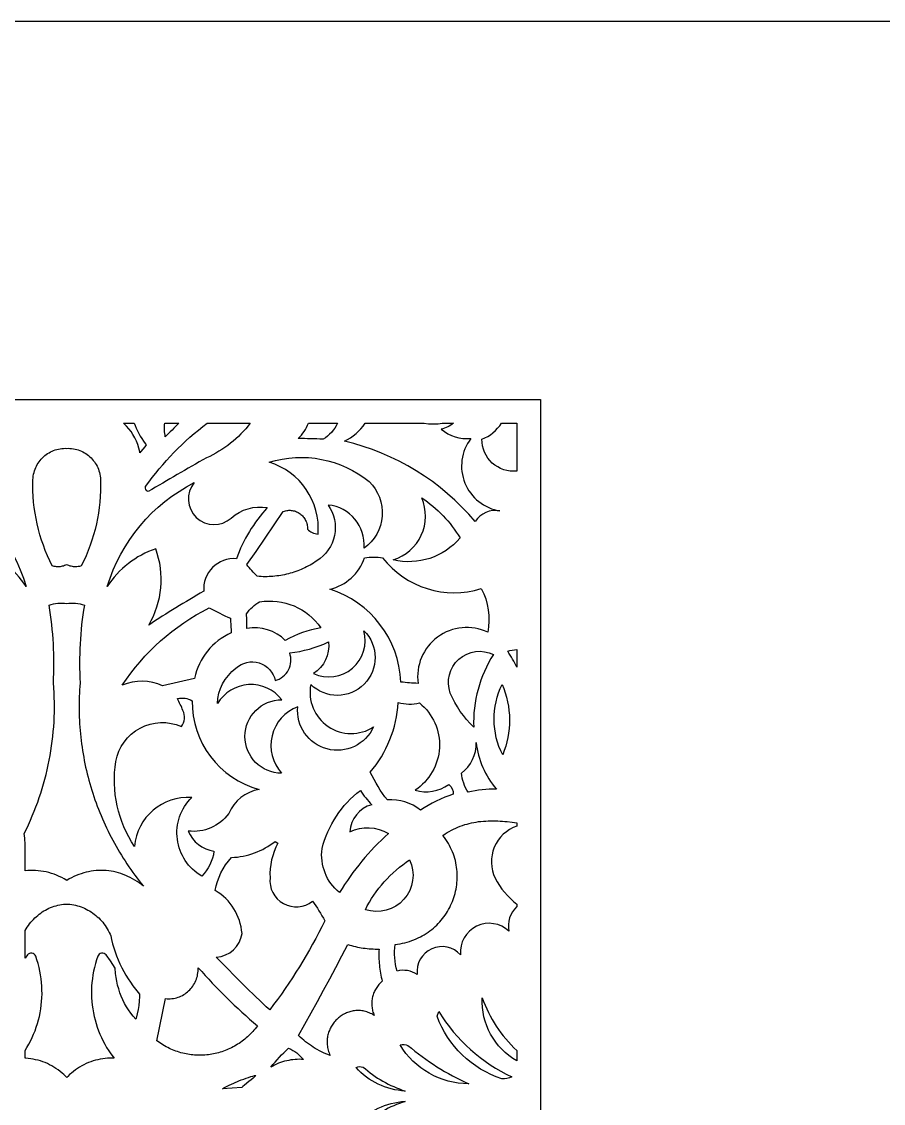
# Model space of a CAD drawing. Extents: x -625 to 625, y -425 to 425.
# Drawn here: x 145.2 to 327.6, y 1 to 230 of the extents above; entities that cross this region are included whole.
import ezdxf

# ---------------------------------------------------------------- set-up
doc = ezdxf.new("R2010")
doc.units = 0
doc.header["$MEASUREMENT"] = 0
for name, color, linetype in [('COUCHE_1', 5, 'CONTINUOUS'), ('COUCHE_3', 150, 'CONTINUOUS'), ('LAYER_1', 18, 'CONTINUOUS')]:
    doc.layers.add(name, color=color, linetype=linetype)

msp = doc.modelspace()

# ---------------------------------------------------------------- linework, layer by layer
at = {"layer": 'COUCHE_1'}
msp.add_lwpolyline([(-255, -150), (-255, 150), (255, 150), (255, -150)], close=True, dxfattribs=at)
at = {"layer": 'COUCHE_3'}
msp.add_lwpolyline([(430, -230), (430, 230), (-430, 230), (-430, -230)], close=True, dxfattribs=at)
at = {"layer": 'LAYER_1'}
for points in [[(168.99, 145), (169.17, 144.52), (169.4, 143.95), (169.66, 143.38), (169.94, 142.82), (170.24, 142.28), (170.57, 141.74), (170.92, 141.22), (171.29, 140.71), (171.55, 140.39), (171.24, 140), (170.39, 139), (170.17, 138.75), (170.15, 138.91), (169.97, 139.7), (169.73, 140.48), (169.45, 141.21), (169.11, 141.92), (168.73, 142.59), (168.31, 143.23), (167.85, 143.83), (167.35, 144.39), (166.82, 144.92), (166.72, 145)], [(214.21, 34.67), (214.61, 34.55), (215.01, 34.43), (215.42, 34.32), (215.83, 34.22), (216.24, 34.13), (216.65, 34.05), (217.06, 33.98), (217.47, 33.91), (217.89, 33.85), (218.3, 33.81), (218.72, 33.77), (219.14, 33.74), (219.55, 33.71), (219.97, 33.7), (220.39, 33.69), (220.81, 33.7), (220.79, 33.27), (220.78, 32.84), (220.78, 32.41), (220.78, 31.98), (220.79, 31.55), (220.82, 31.12), (220.85, 30.69), (220.88, 30.26), (220.93, 29.84), (220.99, 29.41), (221.05, 28.99), (221.12, 28.56), (221.2, 28.14), (221.29, 27.72), (221.39, 27.3), (221.49, 26.88), (221.3, 26.72), (221.12, 26.54), (220.94, 26.36), (220.77, 26.18), (220.61, 25.98), (220.46, 25.79), (220.32, 25.58), (220.19, 25.37), (220.06, 25.16), (219.95, 24.94), (219.84, 24.72), (219.74, 24.5), (219.66, 24.27), (219.58, 24.04), (219.51, 23.8), (219.45, 23.56), (219.39, 23.32), (219.35, 23.08), (219.32, 22.84), (219.3, 22.59), (219.28, 22.35), (219.28, 22.1), (219.28, 21.85), (219.3, 21.6), (219.33, 21.36), (219.36, 21.11), (219.41, 20.86), (219.46, 20.62), (219.53, 20.37), (219.61, 20.13), (219.69, 19.89), (219.79, 19.65), (219.53, 19.81), (219.27, 19.95), (219.01, 20.08), (218.75, 20.2), (218.49, 20.3), (218.22, 20.39), (217.96, 20.47), (217.7, 20.53), (217.43, 20.59), (217.17, 20.63), (216.91, 20.66), (216.65, 20.67), (216.39, 20.68), (216.13, 20.68), (215.88, 20.66), (215.62, 20.64), (215.37, 20.6), (215.12, 20.55), (214.88, 20.5), (214.63, 20.43), (214.39, 20.36), (214.16, 20.27), (213.92, 20.18), (213.7, 20.08), (213.47, 19.96), (213.25, 19.85), (213.03, 19.72), (212.82, 19.58), (212.62, 19.44), (212.42, 19.29), (212.22, 19.13), (212.03, 18.96), (211.85, 18.79), (211.67, 18.61), (211.5, 18.42), (211.34, 18.23), (211.18, 18.03), (211.03, 17.83), (210.89, 17.62), (210.76, 17.4), (210.63, 17.18), (210.51, 16.96), (210.4, 16.73), (210.3, 16.49), (210.21, 16.25), (210.13, 16.01), (210.05, 15.76), (209.99, 15.51), (209.94, 15.26), (209.89, 15), (209.86, 14.74), (209.83, 14.48), (209.82, 14.21), (209.82, 13.94), (209.83, 13.67), (209.85, 13.4), (209.89, 13.12), (209.93, 12.85), (209.99, 12.57), (210.06, 12.29), (210.14, 12.01), (210.23, 11.73), (210.34, 11.45), (210.46, 11.17), (210, 11.35), (209.54, 11.54), (209.08, 11.74), (208.63, 11.95), (208.19, 12.17), (207.75, 12.41), (207.32, 12.66), (206.9, 12.92), (206.49, 13.19), (206.08, 13.48), (205.68, 13.77), (205.28, 14.08), (204.9, 14.4), (204.52, 14.72), (204.15, 15.06), (203.79, 15.41), (205.13, 17.8), (206.45, 20.2), (207.77, 22.59), (209.08, 25), (210.37, 27.41), (211.66, 29.82), (212.94, 32.25)], [(182.54, 29.75), (183.27, 28.92), (184, 28.11), (184.75, 27.3), (185.5, 26.49), (186.26, 25.7), (187.03, 24.91), (187.8, 24.13), (188.58, 23.35), (189.37, 22.59), (190.16, 21.83), (190.97, 21.08), (191.78, 20.34), (192.59, 19.61), (193.41, 18.88), (194.24, 18.16), (195.08, 17.45), (194.84, 17.13), (194.59, 16.82), (194.34, 16.52), (194.08, 16.23), (193.81, 15.94), (193.54, 15.67), (193.27, 15.4), (192.98, 15.13), (192.7, 14.88), (192.41, 14.64), (192.11, 14.4), (191.81, 14.17), (191.5, 13.95), (191.19, 13.74), (190.88, 13.54), (190.56, 13.34), (190.24, 13.16), (189.91, 12.98), (189.58, 12.81), (189.25, 12.65), (188.91, 12.49), (188.58, 12.35), (188.23, 12.21), (187.89, 12.09), (187.54, 11.97), (187.19, 11.86), (186.84, 11.76), (186.49, 11.66), (186.13, 11.58), (185.78, 11.5), (185.42, 11.44), (185.06, 11.38), (184.7, 11.33), (184.34, 11.29), (183.97, 11.26), (183.61, 11.24), (183.24, 11.22), (182.88, 11.22), (182.51, 11.22), (182.15, 11.23), (181.78, 11.26), (181.42, 11.29), (181.06, 11.33), (180.69, 11.38), (180.33, 11.44), (179.97, 11.5), (179.61, 11.58), (179.25, 11.66), (178.89, 11.76), (178.53, 11.86), (178.18, 11.98), (177.82, 12.1), (177.47, 12.23), (177.12, 12.37), (176.77, 12.52), (176.43, 12.68), (176.09, 12.85), (175.75, 13.03), (175.42, 13.22), (175.08, 13.41), (174.75, 13.62), (174.43, 13.84), (174.11, 14.06), (173.79, 14.3), (175.58, 23.22), (175.93, 23.19), (176.28, 23.17), (176.62, 23.18), (176.96, 23.2), (177.3, 23.25), (177.63, 23.31), (177.95, 23.39), (178.27, 23.49), (178.58, 23.6), (178.88, 23.74), (179.18, 23.88), (179.46, 24.05), (179.74, 24.22), (180, 24.41), (180.26, 24.62), (180.51, 24.84), (180.74, 25.07), (180.96, 25.32), (181.17, 25.57), (181.37, 25.84), (181.56, 26.12), (181.73, 26.41), (181.88, 26.7), (182.02, 27.01), (182.15, 27.33), (182.25, 27.65), (182.35, 27.99), (182.42, 28.33), (182.48, 28.67), (182.52, 29.03), (182.54, 29.39)], [(201.68, 12.69), (202.12, 12.48), (202.56, 12.25), (202.98, 11.98), (203.38, 11.7), (203.77, 11.39), (204.14, 11.05), (204.5, 10.7), (204.84, 10.32), (204.38, 10.35), (203.93, 10.36), (203.49, 10.35), (203.04, 10.32), (202.59, 10.28), (202.15, 10.22), (201.71, 10.14), (201.27, 10.05), (200.83, 9.94), (200.4, 9.81), (199.97, 9.67), (199.55, 9.51), (199.14, 9.33), (198.72, 9.14), (198.32, 8.93), (197.92, 8.7), (198.35, 9.24), (198.8, 9.77), (199.25, 10.28), (199.72, 10.79), (200.19, 11.28), (200.68, 11.76), (201.17, 12.23)], [(194.73, 6.95), (194.65, 6.84), (194.53, 6.71), (194.38, 6.56), (194.2, 6.39), (193.76, 6.03), (193.28, 5.64), (192.34, 4.89), (191.98, 4.59), (191.85, 4.46), (191.76, 4.36), (187.69, 4.14), (187.94, 4.3), (188.27, 4.48), (188.65, 4.68), (189.08, 4.88), (189.55, 5.1), (190.06, 5.33), (191.12, 5.77), (191.66, 5.98), (192.19, 6.19), (192.71, 6.38), (193.2, 6.54), (193.66, 6.69), (194.07, 6.81), (194.43, 6.9)]]:
    msp.add_lwpolyline(points, close=True, dxfattribs=at)
for points in [[(184.29, 137.67, 0.004418), (171.95, 130.53, -0.4), (171.41, 131.59, -0.076399), (184.42, 145), (193.55, 145, -0.124997)], [(175.57, 142.09, -0.070808), (175.44, 145), (178.44, 145, 0.009992)], [(208.97, 141.6, 0.013484), (203.73, 141.74, 0.092463), (205.91, 145), (212.02, 145, -0.154386)], [(230.37, 145), (231.27, 144.89), (232.3, 144.85), (233.31, 144.89), (234.2, 145), (236.61, 145, -0.090509), (233.99, 143.71, 0.190741), (240.23, 141.75, 0.566428), (246.42, 126.44, 0.30721), (241.18, 124.19, 0.16029), (213.47, 141.21, 0.143754), (217.87, 145)], [(250, 145), (250, 134.86, -0.448771), (242.6, 141.6, 0.155639), (246.75, 145)], [(155.37, 139.68), (155.74, 139.65), (156.1, 139.6), (156.46, 139.53), (156.81, 139.44), (157.15, 139.34), (157.49, 139.21), (157.82, 139.07), (158.14, 138.92), (158.45, 138.74), (158.76, 138.56), (159.05, 138.35), (159.33, 138.13), (159.6, 137.9), (159.86, 137.66), (160.1, 137.4), (160.33, 137.12), (160.55, 136.84), (160.75, 136.55), (160.94, 136.24), (161.11, 135.92), (161.27, 135.59), (161.41, 135.26), (161.53, 134.91), (161.63, 134.55), (161.72, 134.19), (161.78, 133.82), (161.83, 133.44), (161.85, 133.04, -0.127301), (157.78, 114.82), (157.61, 114.77), (157.37, 114.7), (157.12, 114.66), (156.87, 114.63), (156.63, 114.61), (156.38, 114.61), (156.13, 114.63), (155.89, 114.66), (155.64, 114.71), (155.4, 114.77), (155.17, 114.85), (154.94, 114.94), (154.71, 115.05), (154.71, 115.06), (154.7, 115.05), (154.47, 114.94), (154.24, 114.85), (154.01, 114.77), (153.77, 114.71), (153.53, 114.66), (153.28, 114.63), (153.03, 114.61), (152.79, 114.61), (152.54, 114.63), (152.29, 114.66), (152.04, 114.7), (151.8, 114.77), (151.63, 114.82, -0.127301), (147.56, 133.04), (147.59, 133.44), (147.63, 133.82), (147.69, 134.19), (147.78, 134.55), (147.88, 134.91), (148, 135.26), (148.14, 135.59), (148.3, 135.92), (148.47, 136.24), (148.66, 136.55), (148.86, 136.84), (149.08, 137.12), (149.31, 137.4), (149.55, 137.66), (149.81, 137.9), (150.08, 138.13), (150.36, 138.35), (150.65, 138.56), (150.96, 138.74), (151.27, 138.92), (151.59, 139.07), (151.92, 139.21), (152.26, 139.34), (152.6, 139.44), (152.95, 139.53), (153.31, 139.6), (153.67, 139.65), (154.04, 139.68), (154.41, 139.69), (154.71, 139.68), (155, 139.69)], [(197.54, 136.73, -0.250469), (218.74, 132.66, -0.467604), (217.64, 118.56, 0.410285), (210.05, 127.68, -0.429437), (207.64, 115.86), (207.29, 115.63), (206.94, 115.4), (206.58, 115.19), (206.22, 114.98), (205.85, 114.78), (205.48, 114.58), (205.11, 114.4), (204.74, 114.23), (204.36, 114.06), (203.97, 113.9), (203.59, 113.75), (203.2, 113.61), (202.81, 113.47), (202.41, 113.35), (202.02, 113.23), (201.62, 113.12), (201.22, 113.02), (200.81, 112.93), (200.41, 112.85), (200, 112.78), (199.59, 112.71), (199.18, 112.66), (198.77, 112.61), (198.36, 112.57), (197.95, 112.54), (197.53, 112.52), (197.12, 112.51), (196.7, 112.51), (196.28, 112.51), (195.87, 112.53), (195.45, 112.55), (195.03, 112.59, -0.029744), (192.8, 115.09), (194.77, 117.87), (196.72, 120.68), (198.64, 123.49), (200.55, 126.33), (200.79, 126.41), (201.03, 126.47), (201.27, 126.52), (201.5, 126.55), (201.74, 126.56), (201.98, 126.56), (202.21, 126.55), (202.44, 126.52), (202.67, 126.48), (202.89, 126.42), (203.11, 126.35), (203.32, 126.27), (203.52, 126.18), (203.72, 126.07), (203.92, 125.95), (204.1, 125.83), (204.28, 125.69), (204.45, 125.54), (204.61, 125.38), (204.77, 125.21), (204.91, 125.03), (205.04, 124.84), (205.16, 124.65), (205.27, 124.44), (205.36, 124.23), (205.45, 124.02), (205.52, 123.79), (205.57, 123.56), (205.61, 123.32), (205.64, 123.08), (205.65, 122.83), (205.65, 122.58, 0.182927), (207.91, 121.53, 0.353746)], [(127.7, 132.42, -0.203895), (146.12, 110.45, 0.168305), (135.87, 118.41, 0.226899), (137.35, 102.28, 0.01483), (125.7, 109.43, 0.458333), (118.8, 116.32, 0.097316), (112.25, 127.13, -0.229894), (119.88, 124.93, 0.930701)], [(181.71, 132.42, 0.930701), (189.53, 124.93, -0.229894), (197.16, 127.13, 0.097316), (190.61, 116.32, 0.458333), (183.71, 109.43, 0.01483), (172.06, 102.28, 0.226899), (173.54, 118.41, 0.168305), (163.29, 110.45, -0.203895)], [(229.87, 129.18, -0.110537), (237.98, 120.72, -0.284998), (223.82, 116.09, 0.445111)], [(217.76, 116.53, -0.071429), (221.57, 116.53, 0.313845), (242.47, 110, -0.172229), (243.82, 100.74, 0.598525), (229.09, 89.93, -0.018892), (225.44, 90.22, 0.315589), (210.39, 109.85, 0.260176)], [(154.71, 106.85), (155.18, 106.9), (155.65, 106.92), (156.12, 106.92), (156.59, 106.89), (157.06, 106.83), (157.52, 106.74), (157.98, 106.63), (158.43, 106.48), (158.27, 105.46), (158.12, 104.44), (157.98, 103.42), (157.86, 102.39), (157.76, 101.36), (157.67, 100.34), (157.59, 99.31), (157.53, 98.28), (157.48, 97.25), (157.45, 96.22), (157.43, 95.18), (157.42, 94.15), (157.43, 93.12), (157.45, 92.09), (157.49, 91.06), (157.54, 90.03), (157.48, 89.3), (157.43, 88.58), (157.39, 87.86), (157.36, 87.14), (157.34, 86.42), (157.32, 85.7), (157.32, 84.98), (157.32, 84.26), (157.33, 83.54), (157.35, 82.82), (157.38, 82.1), (157.42, 81.39), (157.47, 80.67), (157.53, 79.96), (157.59, 79.24), (157.67, 78.53), (157.75, 77.82), (157.84, 77.11), (157.94, 76.4), (158.05, 75.7), (158.16, 74.99), (158.29, 74.29), (158.42, 73.58), (158.56, 72.88), (158.71, 72.18), (158.87, 71.49), (159.04, 70.79), (159.22, 70.1), (159.4, 69.41), (159.59, 68.72), (159.79, 68.03), (160, 67.34), (160.22, 66.66), (160.44, 65.98), (160.68, 65.3), (160.92, 64.63), (161.17, 63.95), (161.43, 63.28), (161.7, 62.61), (161.97, 61.95), (162.25, 61.29), (162.54, 60.63), (162.84, 59.97), (163.15, 59.32), (163.47, 58.67), (163.79, 58.02), (164.12, 57.37), (164.46, 56.73), (164.81, 56.1), (165.16, 55.46), (165.52, 54.83), (165.9, 54.2), (166.27, 53.58), (166.66, 52.96), (167.06, 52.34), (167.46, 51.73), (167.87, 51.12), (168.29, 50.52), (168.71, 49.92), (169.14, 49.32), (169.59, 48.73), (170.03, 48.14), (170.49, 47.56), (170.95, 46.98), (170.51, 47.34), (170.06, 47.68), (169.59, 48), (169.12, 48.3), (168.65, 48.58), (168.16, 48.84), (167.67, 49.08), (167.18, 49.3), (166.67, 49.49), (166.17, 49.67), (165.66, 49.83), (165.14, 49.96), (164.62, 50.08), (164.1, 50.17), (163.58, 50.24), (163.05, 50.3), (162.52, 50.33), (161.99, 50.34), (161.46, 50.32), (160.93, 50.29), (160.4, 50.24), (159.87, 50.16), (159.34, 50.07), (158.81, 49.95), (158.29, 49.81), (157.76, 49.65), (157.24, 49.47), (156.73, 49.27), (156.22, 49.04), (155.71, 48.8), (155.2, 48.53), (154.71, 48.24), (154.18, 48.54), (153.65, 48.82), (153.11, 49.08), (152.57, 49.31), (152.02, 49.52), (151.47, 49.71), (150.91, 49.87), (150.36, 50.01), (149.8, 50.12), (149.24, 50.21), (148.68, 50.27), (148.12, 50.32), (147.56, 50.33), (147, 50.33), (146.44, 50.3), (145.88, 50.25), (145.88, 56.22, 0.048084), (145.69, 58.16), (146.15, 59.08), (146.59, 60.02), (147.01, 60.96), (147.42, 61.91), (147.81, 62.86), (148.19, 63.82), (148.55, 64.78), (148.89, 65.75), (149.21, 66.72), (149.52, 67.7), (149.81, 68.68), (150.08, 69.67), (150.34, 70.66), (150.58, 71.66), (150.8, 72.66), (151, 73.66), (151.19, 74.66), (151.36, 75.67), (151.51, 76.69), (151.65, 77.7), (151.76, 78.72), (151.86, 79.74), (151.95, 80.76), (152.01, 81.78), (152.06, 82.81), (152.08, 83.84), (152.09, 84.87), (152.09, 85.9), (152.06, 86.93), (152.02, 87.96), (151.95, 88.99), (151.87, 90.03), (151.92, 91.06), (151.96, 92.09), (151.98, 93.12), (151.99, 94.15), (151.98, 95.18), (151.96, 96.22), (151.93, 97.25), (151.88, 98.28), (151.82, 99.31), (151.74, 100.34), (151.65, 101.36), (151.55, 102.39), (151.43, 103.42), (151.29, 104.44), (151.14, 105.46), (150.98, 106.48), (151.43, 106.63), (151.89, 106.74), (152.35, 106.83), (152.82, 106.89), (153.29, 106.92), (153.76, 106.92), (154.23, 106.9)], [(184.85, 105.9, 0.015613), (189.34, 103.72, -0.014201), (189.51, 100.63, 0.242101), (181.78, 90.99), (174.98, 89.43, 0.210762), (166.47, 89.56, -0.131494)], [(195.54, 107.19, -0.290286), (208.5, 101.68, 0.093313), (200.97, 99, 0.250344), (192.86, 101.54, 0.020178), (192.75, 104.64, -0.115727)], [(217.62, 101.07, -1), (206.36, 89.71, 0.660776), (219.66, 80.71, -0.846436), (203.6, 85, 0.527165), (200.19, 70.91, -1), (200.23, 86.47, 0.528721), (186.62, 85.66, -0.231059), (190.52, 93.12, -0.585279), (198.84, 90.52, 0.43557), (201.9, 96.37, 0.081447), (210.09, 98.7, -0.297019), (206.94, 92.02, 0.639339)], [(235.9, 87.87, -0.674396), (245.05, 96.04, 0.154799), (240.87, 80.65, -0.099546)], [(248.05, 96.74, -0.071659), (250, 97.07), (250, 93.34, 0.036253)], [(246.86, 89.71, -0.202648), (246.99, 74.8, -0.235088)], [(178.15, 86.71, -0.180266), (181.25, 86.27, 0.343767), (195.46, 67.47, 0.263043), (189, 62.37, -0.27), (180.43, 58.68, 0.260252), (185.87, 54.39, -0.167096), (183.28, 49.15, -0.493524), (181.16, 65.77, 0.411118), (169.05, 55.42, -0.186909), (165.08, 73.39, -0.486535), (178.97, 80.79, 0.285149), (179.31, 84.19, 0.015682)], [(224.9, 85.86, 0.122041), (229.39, 85.79, -0.506566), (228.44, 67.31, 0.229925), (235.58, 68.52, -0.244526), (236.54, 66.48, 0.070676), (229.59, 63.07, 0.194819), (222.6, 65.26, -0.054599), (218.97, 71.11, 0.157976)], [(241.37, 77.42, 0.152277), (245.66, 67.55, 0.071392), (239.67, 66.87, -0.106904), (238.24, 70.95, 0.253658)], [(216.86, 67.29, 0.048), (219.28, 64.24, 0.328175), (214.62, 58.51, -0.255113), (222.79, 58.17, 0.070225), (212.44, 45.65, -0.260364), (208.76, 54.97, -0.166617)], [(234.34, 57.75), (234.78, 58.05), (235.23, 58.34), (235.68, 58.61), (236.13, 58.86), (236.59, 59.1), (237.06, 59.31), (237.53, 59.52), (238, 59.7), (238.48, 59.87), (238.96, 60.03), (239.44, 60.16), (239.93, 60.29), (240.42, 60.4), (240.91, 60.5), (241.4, 60.58), (241.9, 60.66), (242.4, 60.72), (242.9, 60.76), (243.4, 60.8), (243.91, 60.83), (244.41, 60.84), (244.92, 60.84), (245.43, 60.84), (245.94, 60.82), (246.45, 60.8), (246.96, 60.77), (247.46, 60.73), (247.97, 60.68), (248.99, 60.57), (250, 60.42), (250, 59.72, 0.450074), (245.4, 48.68, 0.108482), (250, 43.23), (250, 42.69, 0.264115), (248.32, 37.45, 0.696648), (238.08, 32.49, 0.726017), (228.89, 28.31, 0.20843), (224.62, 29.05, -0.101667), (224.22, 34.68), (224.75, 34.75), (225.27, 34.83), (225.78, 34.93), (226.29, 35.04), (226.78, 35.17), (227.27, 35.32), (227.75, 35.48), (228.21, 35.65), (228.67, 35.84), (229.12, 36.05), (229.56, 36.26), (229.98, 36.49), (230.4, 36.74), (230.81, 36.99), (231.2, 37.26), (231.59, 37.54), (231.96, 37.83), (232.33, 38.13), (232.68, 38.45), (233.02, 38.77), (233.35, 39.1), (233.67, 39.44), (233.97, 39.8), (234.27, 40.16), (234.55, 40.53), (234.82, 40.9), (235.07, 41.29), (235.32, 41.68), (235.55, 42.08), (235.77, 42.49), (235.97, 42.9), (236.16, 43.32), (236.34, 43.74), (236.51, 44.17), (236.66, 44.61), (236.8, 45.05), (236.92, 45.49), (237.03, 45.94), (237.12, 46.39), (237.2, 46.84), (237.27, 47.3), (237.32, 47.76), (237.35, 48.22), (237.37, 48.69), (237.38, 49.15), (237.37, 49.61), (237.34, 50.08), (237.3, 50.55), (237.24, 51.01), (237.17, 51.48), (237.08, 51.94), (236.97, 52.41), (236.85, 52.87), (236.7, 53.33), (236.55, 53.79), (236.37, 54.24), (236.18, 54.69), (235.97, 55.14), (235.75, 55.59), (235.5, 56.03), (235.24, 56.47), (234.96, 56.9), (234.66, 57.32)], [(199.37, 56.08, 0.134719), (197.74, 48.8, 0.664616), (206.72, 43.83, -0.043369), (209.31, 39.67, -0.049505), (197.67, 20.82, -0.015353), (186.37, 31.98, 0.357023), (191.81, 37.02, 0.243063), (186.16, 46.07, -0.14921), (189.57, 53.08, 0.16006), (198.82, 56.49)], [(227.28, 52.59, -0.658893), (217.92, 42.03, -0.130387)], [(154.99, 43.21), (155.39, 43.18), (155.79, 43.13), (156.19, 43.06), (156.58, 42.97), (156.97, 42.87), (157.35, 42.76), (157.73, 42.63), (158.11, 42.49), (158.47, 42.33), (158.84, 42.15), (159.19, 41.96), (159.54, 41.76), (159.88, 41.55), (160.22, 41.32), (160.54, 41.08), (160.86, 40.82), (161.17, 40.55), (161.47, 40.27), (161.76, 39.98), (162.04, 39.67), (162.31, 39.36), (162.57, 39.03), (162.82, 38.69), (163.05, 38.34), (163.28, 37.97), (163.49, 37.6), (163.69, 37.21), (163.88, 36.82), (164.02, 36.49), (164.2, 35.7), (164.42, 34.82), (164.67, 33.94), (164.96, 33.08), (165.27, 32.23), (165.6, 31.39), (165.97, 30.56), (166.36, 29.75), (166.78, 28.95), (167.22, 28.17), (167.69, 27.4), (168.18, 26.66), (168.7, 25.93), (169.25, 25.21), (169.82, 24.52), (170.14, 24.16), (170.12, 23.62), (170.05, 22.7), (169.95, 21.78), (169.81, 20.87), (169.63, 19.97), (169.42, 19.08), (169.36, 18.85), (169.32, 18.89), (168.78, 19.5), (168.28, 20.14), (167.8, 20.8), (167.36, 21.49), (166.96, 22.2), (166.59, 22.94), (166.25, 23.69), (165.96, 24.46), (165.7, 25.25), (165.48, 26.05), (165.3, 26.87), (165.16, 27.69), (165.05, 28.53), (164.97, 29.67), (163.95, 31.18), (163.03, 32.44, 0.606754), (161.28, 32.17), (161.02, 31.4), (160.78, 30.61), (160.57, 29.82), (160.4, 29.02), (160.25, 28.22), (160.13, 27.42), (160.04, 26.62), (159.98, 25.81), (159.95, 25.01), (159.94, 24.2), (159.97, 23.4), (160.02, 22.6), (160.1, 21.81), (160.2, 21.02), (160.34, 20.23), (160.5, 19.45), (160.69, 18.68), (160.91, 17.92), (161.15, 17.16), (161.42, 16.41), (161.71, 15.67), (162.03, 14.95), (162.38, 14.23), (162.76, 13.53), (163.15, 12.84), (163.58, 12.17), (164.03, 11.51), (164.5, 10.86), (164.71, 10.6), (164.42, 10.61), (163.89, 10.61), (163.36, 10.59), (162.84, 10.54), (162.32, 10.48), (161.8, 10.39), (161.29, 10.28), (160.78, 10.15), (160.28, 10.01), (159.78, 9.84), (159.3, 9.65), (158.82, 9.44), (158.34, 9.21), (157.88, 8.97), (157.42, 8.7), (156.98, 8.42), (156.54, 8.12), (156.12, 7.8), (155.7, 7.46), (155.3, 7.11), (154.91, 6.74), (154.71, 6.53), (154.5, 6.74), (154.11, 7.11), (153.71, 7.46), (153.29, 7.8), (152.87, 8.12), (152.43, 8.42), (151.99, 8.7), (151.53, 8.97), (151.07, 9.21), (150.6, 9.44), (150.11, 9.65), (149.63, 9.84), (149.13, 10.01), (148.63, 10.15), (148.12, 10.28), (147.61, 10.39), (147.09, 10.48), (146.57, 10.54), (146.05, 10.59), (145.88, 10.6), (145.88, 12.25), (146.26, 12.84), (146.66, 13.53), (147.03, 14.23), (147.38, 14.95), (147.7, 15.67), (147.99, 16.41), (148.26, 17.16), (148.5, 17.92), (148.72, 18.68), (148.91, 19.45), (149.07, 20.23), (149.21, 21.02), (149.31, 21.81), (149.39, 22.6), (149.44, 23.4), (149.47, 24.2), (149.46, 25.01), (149.43, 25.81), (149.37, 26.62), (149.28, 27.42), (149.16, 28.22), (149.01, 29.02), (148.84, 29.82), (148.63, 30.61), (148.39, 31.4), (148.13, 32.17, 0.606754), (146.38, 32.44), (145.88, 31.76), (145.88, 37.53), (145.92, 37.6), (146.13, 37.97), (146.36, 38.34), (146.59, 38.69), (146.84, 39.03), (147.1, 39.36), (147.37, 39.67), (147.65, 39.98), (147.94, 40.27), (148.24, 40.55), (148.55, 40.82), (148.87, 41.08), (149.2, 41.32), (149.53, 41.55), (149.87, 41.76), (150.22, 41.96), (150.57, 42.15), (150.94, 42.33), (151.3, 42.49), (151.68, 42.63), (152.06, 42.76), (152.44, 42.87), (152.83, 42.97), (153.22, 43.06), (153.62, 43.13), (154.02, 43.18), (154.42, 43.21), (154.71, 43.23)], [(242.66, 23.39, 0.124794), (250, 12.24), (250, 10.02, -0.283219)], [(233.44, 20.47, 0.14465), (248.95, 6.62, -0.088638), (246.82, 6.23, -0.228526), (233.09, 19.47)], [(225.26, 13.41, -0.152933), (226.94, 13.3, 0.071113), (239.79, 5.19, -0.262057)], [(215.94, 8.61, -0.180062), (217.43, 8.73, 0.103073), (226.34, 3.65, -0.199902)], [(226.34, 1.45, 0.103073), (217.43, -3.62, -0.180062), (215.94, -3.5, -0.199902)]]:
    msp.add_lwpolyline(points, format="xyb", close=True, dxfattribs=at)

doc.saveas('drawing.dxf')
